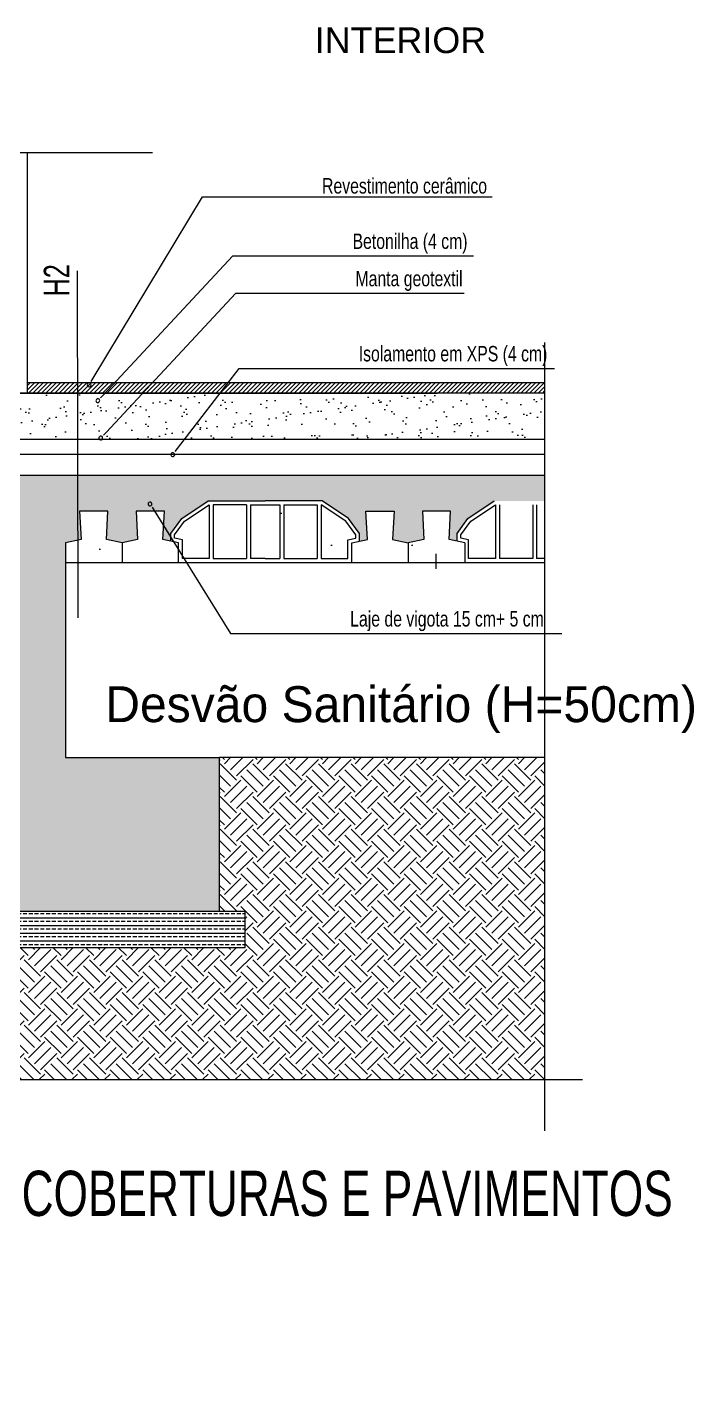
# Model space of a CAD drawing. Header units: metres. Extents: x -111189 to -108577, y -72951 to -72647.
# Drawn here: x -108588.874 to -108587.575, y -72951.238 to -72948.606 of the extents above; entities that cross this region are included whole.
import ezdxf

# ---------------------------------------------------------------- set-up
doc = ezdxf.new("R2010")
doc.units = ezdxf.units.M
doc.header["$MEASUREMENT"] = 0
for name, pattern in [('Dashed', [0.423333, 0.211667, -0.211667]), ('Dot & Dashed', [0.670278, 0.3175, -0.176389, 0, -0.176389]), ('OTK - Traço Ponto', [0.2, 0.1, -0.05, 0, -0.05]), ('Small Dashed', [0.002822, 0.001411, -0.001411])]:
    doc.linetypes.add(name, pattern=pattern)
for name, color, linetype in [('Alçado - Muros 3_1_-EST-3', 7, 'Continuous'), ('Alçado - Muros 3_1_-EST-4', 7, 'Continuous'), ('Alçado - Muros 3_1_-EST-títulos', 7, 'Continuous'), ('Alçado - Muros 3_1__3houses_COTASeLEG50+25', 7, 'Continuous'), ('Alçado - Muros 3_1__3houses_linha_membrana', 7, 'Continuous'), ('Alçado - Muros 3_1__3houses_SIMBOLOGIA', 7, 'Continuous'), ('Alçado - Muros 3_1_AD_títulos', 7, 'Continuous'), ('Alçado - Muros 3_1_ARQ_HATCH_CORTE', 7, 'Continuous'), ('Alçado - Muros 3_1_ARQ_VISTA 1', 7, 'Continuous'), ('Alçado - Muros 3_1_linha2', 7, 'Continuous'), ('Alçado - Muros 3_1_linha4', 7, 'Continuous'), ('Alçado - Muros 3_1_linha7', 7, 'Continuous'), ('Alçado - Muros 3_1_texto', 7, 'Continuous')]:
    doc.layers.add(name, color=color, linetype=linetype)
doc.styles.add('ESTILO_GERADO_11', font='arial.ttf', dxfattribs={"width": 0.7})
doc.styles.add('ESTILO_GERADO_12', font='swisscl.ttf')
doc.styles.add('ESTILO_GERADO_3', font='AGENCYR.TTF')
doc.styles.add('ESTILO_GERADO_5', font='arial.ttf')

msp = doc.modelspace()

# ---------------------------------------------------------------- hatches: boundary and pattern name
at = {"layer": 'Alçado - Muros 3_1__3houses_COTASeLEG50+25', "linetype": 'Continuous', "lineweight": 18, "ltscale": 1000}
h = msp.add_hatch(dxfattribs=at)
h.set_pattern_fill('AR_CONC_0001', style=0, pattern_type=2)
h.set_pattern_definition([(51, (-7355.569997, -15434.532927), (-0.05745967379, 0.004017969392), [0.005999979198, -0.065999771177]), (356, (-7355.57, -15434.532927), (-0.01214876273, 0.059972284623), [0.004799983358, -0.052800000932]), (101.4514447, (-7355.56521, -15434.53326), (0.045310910952, 0.055954312776), [0.00509919769, -0.056091221152]), (47.1842, (-7355.570276, -15434.51693), (-0.08559702419, 0.011749547637), [0.0089999688, -0.098999656766]), (97.63555761, (-7355.56314, -15434.51791), (0.07340125574, 0.07922231237), [0.00764879967, -0.084136907716]), (352.18415117, (-7355.57028, -15434.51693), (0.073401255745, 0.079222312366), [0.007199964666, -0.07919964098]), (22, (-7355.56221, -15434.52079), (-0.048307257231, 0.031371099653), [0.005999979198, -0.065999771177]), (327, (-7355.56221, -15434.52079), (0.018449728902, 0.05834263474), [0.004799983358, -0.052799816942]), (72.451445, (-7355.55818, -15434.523403), (0.066756986021, 0.026971535384), [0.00509919769, -0.05609112446]), (38.5, (-7355.569997, -15434.532927), (0.0005078545972, 0.0266443373212), [0, -0.052159819161, 0, -0.053599814168, 0, -0.052999816248]), (8.5, (-7355.569997, -15434.532927), (0.0204916119294, 0.0319153163534), [0, -0.030559894048, 0, -0.050959823321, 0, -0.020199929966]), (328.5, (-7355.587834, -15434.533238), (-0.0427305367124, 0.001058733117), [0, -0.01999993066, 0, -0.062399783659, 0, -0.082799712931]), (318.5, (-7355.595833, -15434.533378), (0.046507828406, 0.008821332923), [0, -0.025999909858, 0, -0.041439856327, 0, -0.05879979614])])
h.paths.add_polyline_path([(-108589.0439, -72950.0295), (-108589.2989, -72950.0295), (-108589.2989, -72950.3295), (-108588.4989, -72950.3295), (-108588.4989, -72950.0295), (-108588.7989, -72950.0295), (-108588.7989, -72949.6115), (-108588.7684, -72949.6045), (-108588.7714, -72949.5495), (-108588.7164, -72949.5495), (-108588.7194, -72949.6045), (-108588.6889, -72949.6115), (-108588.6584, -72949.6045), (-108588.6614, -72949.5495), (-108588.6064, -72949.5495), (-108588.6094, -72949.6045), (-108588.5939, -72949.608), (-108588.5939, -72949.593), (-108588.5726, -72949.5637), (-108588.5213, -72949.5295), (-108588.2989, -72949.5295), (-108588.2476, -72949.5637), (-108588.2263, -72949.593), (-108588.2263, -72949.608), (-108588.2108, -72949.6045), (-108588.2138, -72949.5495), (-108588.1588, -72949.5495), (-108588.1618, -72949.6045), (-108588.1313, -72949.6115), (-108588.1008, -72949.6045), (-108588.1039, -72949.5495), (-108588.0489, -72949.5495), (-108588.0518, -72949.6045), (-108588.0363, -72949.608), (-108588.0363, -72949.593), (-108588.0151, -72949.5637), (-108587.9638, -72949.5295), (-108587.8653, -72949.5295), (-108587.8653, -72949.4795), (-108589.0439, -72949.4795)])
at = {"layer": 'Alçado - Muros 3_1_ARQ_HATCH_CORTE', "linetype": 'Continuous', "lineweight": 18, "ltscale": 1000}
h = msp.add_hatch(dxfattribs=at)
h.set_pattern_fill('EARTH_0001', color=251, style=0, pattern_type=2)
h.set_pattern_definition([(45, (-6539.29592, -15413.74833), (0, 0.063639610238), [0.04499999995, -0.04499999995]), (45, (-6539.30785, -15413.7364), (0, 0.063639610238), [0.04499999995, -0.04499999995]), (45, (-6539.319784, -15413.724465), (0, 0.063639610238), [0.04499999995, -0.04499999995]), (135, (-6539.319784, -15413.71651), (-0.063639610238, 0), [0.04499999995, -0.04499999995]), (135, (-6539.30785, -15413.70458), (-0.063639610238, 0), [0.04499999995, -0.04499999995]), (135, (-6539.29592, -15413.692646), (-0.063639610238, 0), [0.04499999995, -0.04499999995])])
h.paths.add_polyline_path([(-108587.8653, -72950.6569), (-108587.8653, -72950.0295), (-108588.4989, -72950.0295), (-108588.4989, -72950.3295), (-108588.4489, -72950.3295), (-108588.4489, -72950.3995), (-108589.3489, -72950.3995), (-108589.3489, -72950.3295), (-108589.2989, -72950.3295), (-108589.2989, -72950.039), (-108589.3105, -72950.039), (-108589.6172, -72949.4845), (-108589.8089, -72949.4845), (-108589.8089, -72950.6569)])
h = msp.add_hatch(dxfattribs=at)
h.set_pattern_fill('ANSI33_0001', style=0, pattern_type=2)
h.set_pattern_definition([(180, (104496.674508, 85920.328326), (0, 0.0149999999837), []), (180, (104496.667008, 85920.335826), (0, 0.0149999999837), [0.00749999999186, -0.00374999999593])])
h.paths.add_polyline_path([(-108589.3489, -72950.3295), (-108589.3489, -72950.3995), (-108588.4489, -72950.3995), (-108588.4489, -72950.3295)])
at = {"layer": 'Alçado - Muros 3_1_linha4', "linetype": 'Continuous', "lineweight": 18, "ltscale": 1000}
h = msp.add_hatch(dxfattribs=at)
h.set_pattern_fill('PLYWOOD_0001_0001', color=254, style=0, pattern_type=2)
h.set_pattern_definition([(45, (-106941.7670685, -73254.551714), (-0.004242640858, 0.004242640858), [])])
h.paths.add_polyline_path([(-108588.8739, -72949.2995), (-108588.8739, -72949.3195), (-108587.8653, -72949.3195), (-108587.8653, -72949.2995)])
h = msp.add_hatch(dxfattribs=at)
h.set_pattern_fill('AR_SAND_0001_0001', color=254, style=0, pattern_type=2)
h.set_pattern_definition([(37.5, (-106941.76707, -73254.5417), (-0.014637075, 0.44771487), [0, -0.3531857, 0, -0.39501032, 0, -0.3775834]), (7.5, (-106941.76707, -73254.5417), (0.41122357, 0.65575108), [0, -0.19053439, 0, -0.31833185, 0, -0.12198848]), (327.5, (-106942.05287, -73254.5417), (0.72359893, 0.00131493), [0, -0.11617951, 0, -0.418246224, 0, -0.54604368]), (317.5, (-106942.0529, -73254.5417), (0.69850061, 0.20393583), [0, -0.05808975, 0, -0.274183636, 0, -0.31368467])])
h.paths.add_polyline_path([(-108588.0743, -72949.4995), (-108589.0539, -72949.4995), (-108589.0539, -72949.4045), (-108589.6637, -72949.4045), (-108589.6637, -72949.6352), (-108588.0743, -72949.6352)])
at = {"layer": 'Alçado - Muros 3_1_linha7', "linetype": 'Continuous', "lineweight": 18, "ltscale": 1000}
h = msp.add_hatch(dxfattribs=at)
h.set_pattern_fill('AR_SAND_0001', style=0, pattern_type=2)
h.set_pattern_definition([(38.5, (145218.27207, 71249.849135), (-0.002422210264, 0.04827375331), [0, -0.038108926328, 0, -0.0426218254983, 0, -0.040741450844]), (8.5, (145218.27207, 71249.849135), (0.043129624925, 0.071519500935), [0, -0.0205587628874, 0, -0.034348177019, 0, -0.0131626225804]), (328.5, (145218.241238, 71249.848597), (0.078062378381, 0.001504466156), [0, -0.012535831029, 0, -0.045128991704, 0, -0.058918405836]), (318.5, (145218.24124, 71249.8486), (0.074973104448, 0.023316770834), [0, -0.0062679155145, 0, -0.029584561228, 0, -0.033846743778])])
h.paths.add_polyline_path([(-108587.8653, -72949.3195), (-108589.0439, -72949.3195), (-108589.0439, -72949.4095), (-108587.8653, -72949.4095)])

# ---------------------------------------------------------------- linework, layer by layer
at = {"layer": 'Alçado - Muros 3_1_-EST-3', "color": 3, "linetype": 'Continuous', "lineweight": 18, "ltscale": 1000}
for p, q in [((-108588.745, -72949.2905), (-108588.5323, -72948.9373)), ((-108588.5323, -72948.9373), (-108588.3493, -72948.9373)), ((-108588.3493, -72948.9373), (-108587.9683, -72948.9373)), ((-108588.7258, -72949.3233), (-108588.4729, -72949.0523)), ((-108588.4729, -72949.0523), (-108588.2899, -72949.0523)), ((-108588.2899, -72949.0523), (-108588.0043, -72949.0523)), ((-108588.72, -72949.3961), (-108588.4671, -72949.1251)), ((-108588.4671, -72949.1251), (-108588.2842, -72949.1251)), ((-108588.2842, -72949.1251), (-108588.0223, -72949.1251)), ((-108588.7488, -72949.2969), (-108588.745, -72949.2905)), ((-108588.5809, -72949.4275), (-108588.4608, -72949.2718)), ((-108588.4608, -72949.2718), (-108588.2779, -72949.2718)), ((-108588.2779, -72949.2718), (-108587.8463, -72949.2718)), ((-108588.7309, -72949.3288), (-108588.7258, -72949.3233)), ((-108588.7251, -72949.4016), (-108588.72, -72949.3961)), ((-108588.5855, -72949.4334), (-108588.5809, -72949.4275)), ((-108588.6304, -72949.5419), (-108588.6265, -72949.5483)), ((-108588.6265, -72949.5483), (-108588.4775, -72949.7879)), ((-108588.4775, -72949.7879), (-108588.2945, -72949.7879)), ((-108588.2945, -72949.7879), (-108587.8325, -72949.7879))]:
    msp.add_line(p, q, dxfattribs=at)
at = {"layer": 'Alçado - Muros 3_1_-EST-3', "color": 3, "linetype": 'Continuous', "lineweight": 18, "ltscale": 1000, "flags": 128}
for points in [[(-108588.7508, -72949.3001, 1), (-108588.7547, -72949.3066, 1)], [(-108588.7334, -72949.3315, 1), (-108588.7385, -72949.337, 1)], [(-108588.7277, -72949.4043, 1), (-108588.7328, -72949.4098, 1)], [(-108588.5877, -72949.4364, 1), (-108588.5923, -72949.4423, 1)], [(-108588.6324, -72949.5387, 1), (-108588.6364, -72949.5324, 1)]]:
    msp.add_lwpolyline(points, format="xyb", close=True, dxfattribs=at)
at = {"layer": 'Alçado - Muros 3_1_-EST-4', "color": 4, "linetype": 'Dot & Dashed', "lineweight": 18, "ltscale": 1000}
msp.add_line((-108587.8653, -72949.4394), (-108589.0439, -72949.4394), dxfattribs=at)
at = {"layer": 'Alçado - Muros 3_1_-EST-títulos', "color": 30, "linetype": 'Dashed', "lineweight": 18, "ltscale": 10}
msp.add_line((-108588.774, -72949.7574), (-108588.7758, -72949.0813), dxfattribs=at)
at = {"layer": 'Alçado - Muros 3_1__3houses_COTASeLEG50+25', "color": 252, "linetype": 'Continuous', "lineweight": 18, "ltscale": 1000}
msp.add_line((-108588.0769, -72949.6616), (-108588.0769, -72949.6323), dxfattribs=at)
at = {"layer": 'Alçado - Muros 3_1__3houses_linha_membrana', "color": 7, "linetype": 'Small Dashed', "lineweight": 18, "ltscale": 1000, "flags": 128}
msp.add_lwpolyline([(-108589.0439, -72949.4795), (-108587.8653, -72949.4795)], dxfattribs=at)
at = {"layer": 'Alçado - Muros 3_1__3houses_SIMBOLOGIA', "color": 251, "linetype": 'Dashed', "lineweight": 18, "ltscale": 10}
for p, q in [((-108589.2169, -72948.8505), (-108588.6294, -72948.8505)), ((-108587.8653, -72950.7569), (-108587.8653, -72949.2207)), ((-108589.9089, -72950.6569), (-108587.7653, -72950.6569))]:
    msp.add_line(p, q, dxfattribs=at)
at = {"layer": 'Alçado - Muros 3_1_ARQ_VISTA 1', "color": 7, "linetype": 'Continuous', "lineweight": 18, "ltscale": 1000}
for p, q in [((-108589.0439, -72949.4795), (-108587.8653, -72949.4795)), ((-108588.5726, -72949.5637), (-108588.5213, -72949.5295)), ((-108588.5213, -72949.5295), (-108588.4101, -72949.5295)), ((-108588.2989, -72949.5295), (-108588.4101, -72949.5295)), ((-108588.2476, -72949.5637), (-108588.2989, -72949.5295)), ((-108588.0151, -72949.5637), (-108587.9638, -72949.5295)), ((-108588.7164, -72949.5495), (-108588.7714, -72949.5495)), ((-108588.7714, -72949.5495), (-108588.7684, -72949.6045)), ((-108588.7194, -72949.6045), (-108588.7164, -72949.5495)), ((-108588.6064, -72949.5495), (-108588.6614, -72949.5495)), ((-108588.6614, -72949.5495), (-108588.6584, -72949.6045)), ((-108588.6094, -72949.6045), (-108588.6064, -72949.5495)), ((-108588.5673, -72949.5692), (-108588.519, -72949.537)), ((-108588.519, -72949.537), (-108588.519, -72949.642)), ((-108588.5115, -72949.537), (-108588.5115, -72949.642)), ((-108588.4464, -72949.537), (-108588.5115, -72949.537)), ((-108588.4464, -72949.537), (-108588.4464, -72949.642)), ((-108588.4389, -72949.537), (-108588.4389, -72949.642)), ((-108588.4389, -72949.537), (-108588.3813, -72949.537)), ((-108588.3813, -72949.537), (-108588.3813, -72949.642)), ((-108588.3738, -72949.537), (-108588.3738, -72949.642)), ((-108588.3738, -72949.537), (-108588.3087, -72949.537)), ((-108588.3087, -72949.537), (-108588.3087, -72949.642)), ((-108588.3012, -72949.537), (-108588.3012, -72949.642)), ((-108588.2529, -72949.5692), (-108588.3012, -72949.537)), ((-108588.2108, -72949.6045), (-108588.2138, -72949.5495)), ((-108588.2138, -72949.5495), (-108588.1588, -72949.5495)), ((-108588.1588, -72949.5495), (-108588.1618, -72949.6045)), ((-108588.0489, -72949.5495), (-108588.1039, -72949.5495)), ((-108588.1039, -72949.5495), (-108588.1008, -72949.6045)), ((-108588.0518, -72949.6045), (-108588.0489, -72949.5495)), ((-108588.0098, -72949.5692), (-108587.9615, -72949.537)), ((-108587.9615, -72949.537), (-108587.9615, -72949.642)), ((-108587.954, -72949.537), (-108587.954, -72949.642)), ((-108587.8889, -72949.537), (-108587.8889, -72949.642)), ((-108587.8814, -72949.537), (-108587.8814, -72949.642)), ((-108588.5939, -72949.593), (-108588.5726, -72949.5637)), ((-108588.5864, -72949.5955), (-108588.5673, -72949.5692)), ((-108588.2338, -72949.5955), (-108588.2529, -72949.5692)), ((-108588.2263, -72949.593), (-108588.2476, -72949.5637)), ((-108588.0363, -72949.593), (-108588.0151, -72949.5637)), ((-108588.0288, -72949.5955), (-108588.0098, -72949.5692)), ((-108588.7684, -72949.6045), (-108588.7989, -72949.6115)), ((-108588.7989, -72949.6115), (-108588.7989, -72950.0295)), ((-108588.6889, -72949.6115), (-108588.7194, -72949.6045)), ((-108588.6584, -72949.6045), (-108588.6889, -72949.6115)), ((-108588.6889, -72949.6115), (-108588.6889, -72949.6495)), ((-108588.5789, -72949.6115), (-108588.6094, -72949.6045)), ((-108588.5939, -72949.608), (-108588.5939, -72949.593)), ((-108588.5864, -72949.6021), (-108588.5864, -72949.5955)), ((-108588.5714, -72949.6055), (-108588.5864, -72949.6021)), ((-108588.5789, -72949.6495), (-108588.5789, -72949.6115)), ((-108588.5714, -72949.642), (-108588.5714, -72949.6055)), ((-108588.2488, -72949.6055), (-108588.2338, -72949.6021)), ((-108588.2488, -72949.642), (-108588.2488, -72949.6055)), ((-108588.2414, -72949.6495), (-108588.2414, -72949.6115)), ((-108588.2414, -72949.6115), (-108588.2108, -72949.6045)), ((-108588.2338, -72949.6021), (-108588.2338, -72949.5955)), ((-108588.2263, -72949.608), (-108588.2263, -72949.593)), ((-108588.1618, -72949.6045), (-108588.1313, -72949.6115)), ((-108588.1008, -72949.6045), (-108588.1313, -72949.6115)), ((-108588.1313, -72949.6115), (-108588.1313, -72949.6495)), ((-108588.0214, -72949.6115), (-108588.0518, -72949.6045)), ((-108588.0363, -72949.608), (-108588.0363, -72949.593)), ((-108588.0288, -72949.6021), (-108588.0288, -72949.5955)), ((-108588.0138, -72949.6055), (-108588.0288, -72949.6021)), ((-108588.0214, -72949.6115), (-108588.0214, -72949.6495)), ((-108588.0138, -72949.642), (-108588.0138, -72949.6055)), ((-108588.7989, -72949.6495), (-108587.8653, -72949.6495)), ((-108588.519, -72949.642), (-108588.5714, -72949.642)), ((-108588.5115, -72949.642), (-108588.4464, -72949.642)), ((-108588.4101, -72949.642), (-108588.4389, -72949.642)), ((-108588.4101, -72949.642), (-108588.3813, -72949.642)), ((-108588.3738, -72949.642), (-108588.3087, -72949.642)), ((-108588.3012, -72949.642), (-108588.2488, -72949.642)), ((-108587.9615, -72949.642), (-108588.0138, -72949.642)), ((-108587.8889, -72949.642), (-108587.954, -72949.642)), ((-108587.8653, -72949.642), (-108587.8814, -72949.642)), ((-108588.7989, -72950.0295), (-108588.4989, -72950.0295)), ((-108588.4989, -72950.3295), (-108588.4989, -72950.0295))]:
    msp.add_line(p, q, dxfattribs=at)
at = {"layer": 'Alçado - Muros 3_1_ARQ_VISTA 1', "color": 7, "linetype": 'OTK - Traço Ponto', "lineweight": 18, "ltscale": 1000}
msp.add_line((-108587.8653, -72950.0295), (-108588.4989, -72950.0295), dxfattribs=at)
at = {"layer": 'Alçado - Muros 3_1_ARQ_VISTA 1', "color": 7, "linetype": 'Continuous', "lineweight": 18, "ltscale": 1000, "flags": 128}
msp.add_lwpolyline([(-108588.4989, -72950.3295), (-108589.3489, -72950.3295), (-108589.3489, -72950.3995), (-108588.4489, -72950.3995), (-108588.4489, -72950.3295)], close=True, dxfattribs=at)
at = {"layer": 'Alçado - Muros 3_1_linha2', "color": 7, "linetype": 'Continuous', "lineweight": 18, "ltscale": 1000}
for p, q in [((-108588.8739, -72948.8505), (-108588.8739, -72949.3195)), ((-108589.0439, -72949.3195), (-108588.0743, -72949.3195)), ((-108587.8653, -72949.3195), (-108589.0439, -72949.3195)), ((-108587.8653, -72949.2995), (-108588.8739, -72949.2995)), ((-108587.8653, -72949.3195), (-108588.8739, -72949.3195)), ((-108589.0439, -72949.4095), (-108587.8653, -72949.4095)), ((-108589.0439, -72949.4795), (-108588.0743, -72949.4795))]:
    msp.add_line(p, q, dxfattribs=at)

# ---------------------------------------------------------------- texts
at = {"layer": 'Alçado - Muros 3_1_-EST-3', "color": 7, "linetype": 'Continuous', "lineweight": 18, "char_height": 0.03, "attachment_point": 1, "style": 'ESTILO_GERADO_12'}
for s, insert in [('\\A1;{\\pql;\\fSwis721 LtCn BT|b0|i0|c0|p0;\\W1.000000;Revestimento cerâmico}', (-108588.2993, -72948.9007)), ('\\A1;{\\pql;\\fSwis721 LtCn BT|b0|i0|c0|p0;\\W1.000000;Betonilha (4 cm)}', (-108588.2399, -72949.0086)), ('\\A1;{\\pql;\\fSwis721 LtCn BT|b0|i0|c0|p0;\\W1.000000;Manta geotextil}', (-108588.2342, -72949.0814)), ('\\A1;{\\pql;\\fSwis721 LtCn BT|b0|i0|c0|p0;\\W1.000000;Isolamento em XPS (4 cm)}', (-108588.2279, -72949.2277)), ('\\A1;{\\pql;\\fSwis721 LtCn BT|b0|i0|c0|p0;\\W1.000000;Laje de vigota 15 cm+ 5 cm}', (-108588.2445, -72949.7442))]:
    msp.add_mtext(s, dxfattribs=dict(at, insert=insert))
at = {"layer": 'Alçado - Muros 3_1_-EST-títulos', "color": 30, "linetype": 'Continuous', "lineweight": 18, "insert": (-108588.8412, -72949.0684), "char_height": 0.05, "attachment_point": 3, "rotation": 90, "line_spacing_factor": 1.960727, "style": 'ESTILO_GERADO_11'}
msp.add_mtext('\\A1;{\\pqr;\\fArial|b0|i0|c0|p0;\\W0.700000;H2 \\P\\pqr;\\fArial|b0|i0|c0|p0;\\W0.700000; }', dxfattribs=at)
at = {"layer": 'Alçado - Muros 3_1__3houses_COTASeLEG50+25', "color": 7, "linetype": 'Continuous', "lineweight": 18, "insert": (-108588.7215, -72949.8905), "char_height": 0.07, "attachment_point": 1, "style": 'ESTILO_GERADO_3'}
msp.add_mtext('\\A1;{\\pql;\\fAgency FB|b0|i0|c0|p0;\\W1.000000;Desvão Sanitário (H=50cm)}', dxfattribs=at)
at = {"layer": 'Alçado - Muros 3_1_AD_títulos', "color": 7, "linetype": 'Continuous', "lineweight": 18, "insert": (-108590.4156, -72950.8344), "char_height": 0.088072, "attachment_point": 1, "line_spacing_factor": 2.444932, "style": 'ESTILO_GERADO_11'}
msp.add_mtext('\\A1;{\\pql;\\fArial|b0|i0|c0|p0;\\W0.700000;PORMENORES TIPO DAS PAREDES, COBERTURAS E PAVIMENTOS\\P\\pql;\\fArial|b0|i0|c0|p0;\\C2;\\H0.500000x;\\W0.700000;1:10}', dxfattribs=at)
at = {"layer": 'Alçado - Muros 3_1_texto', "color": 253, "linetype": 'Continuous', "lineweight": 18, "insert": (-108588.1466, -72948.6071), "char_height": 0.05, "attachment_point": 2, "style": 'ESTILO_GERADO_5'}
msp.add_mtext('\\A1;{\\pqc;\\fArial|b0|i0|c0|p0;\\W1.000000;INTERIOR}', dxfattribs=at)

doc.saveas('drawing.dxf')
